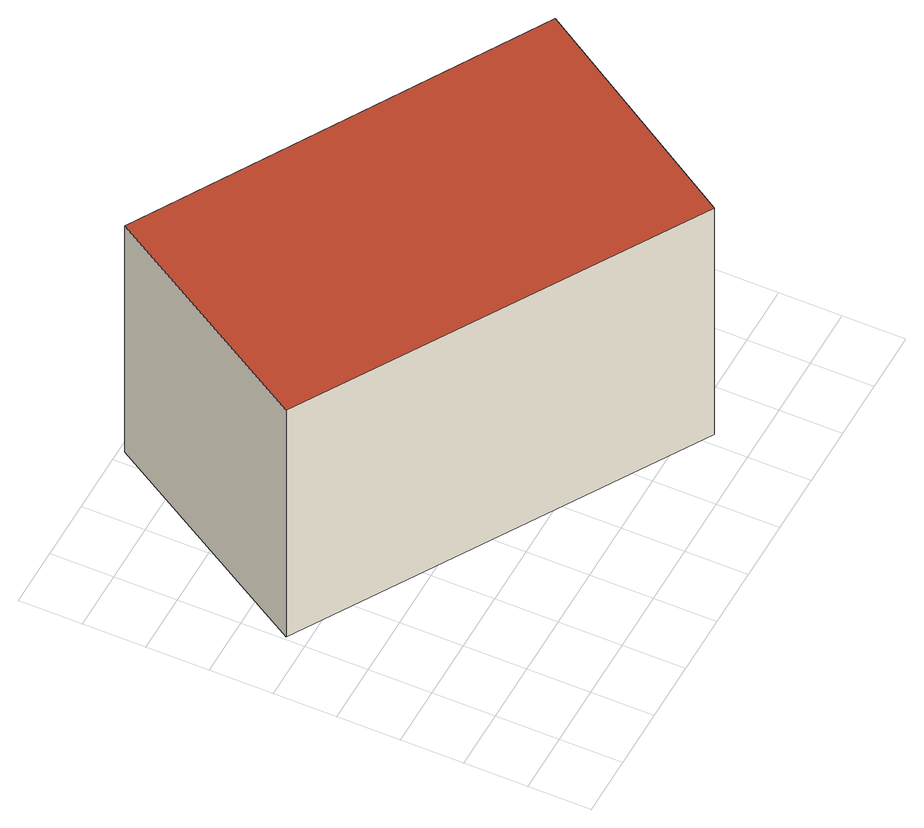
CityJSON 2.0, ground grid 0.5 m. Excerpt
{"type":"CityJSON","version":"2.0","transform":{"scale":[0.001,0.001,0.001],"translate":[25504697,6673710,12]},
"CityObjects":{
"building1":{"type":"Building","attributes":{"BREC_BuildingHeightNN":14.91,"BREC_RoofNames":"flat","CODE":"210","GroundLevel":12.54,"HighestRoof":14.91,"Integrate_LoD[1]":{"area_diff":0,"area_diff_filter":10,"integrating_person":"vcdb_user","integration_date":"2016-10-28","matching_mode":1,"overlap_DB_to_file":100,"overlap_file_to_DB":100,"overlap_filter":89},"LowestRoof":14.91,"REPAIRED":"no","measuredHeight":2.37,"roofType":"1000"},"address":[{"Country":"Finland","Locality":"Helsinki"},{"Country":"Finland","Locality":"Helsinki"}],"geometry":[{"type":"Solid","lod":"2","boundaries":[[[[0,1,2,3,4]],[[5,6,7,8,9]],[[9,8,1,0]],[[8,7,2,1]],[[7,6,3,2]],[[6,5,4,3]],[[5,9,0,4]]]],"semantics":{"surfaces":[{"type":"GroundSurface","Area":7.61,"ZMin":0,"ZMinASL":12.54},{"type":"RoofSurface","Area":7.61,"RoofOrientation":-1,"RoofPitch":90,"ZMax":2.37,"ZMaxASL":14.91,"ZMin":2.37,"ZMinASL":14.91},{"type":"WallSurface","Area":4.96,"ZMax":2.37,"ZMaxASL":14.91,"ZMin":0,"ZMinASL":12.54},{"type":"WallSurface","Area":8.57,"ZMax":2.37,"ZMaxASL":14.91,"ZMin":0,"ZMinASL":12.54},{"type":"WallSurface","Area":5.04,"ZMax":2.37,"ZMaxASL":14.91,"ZMin":0,"ZMinASL":12.54},{"type":"WallSurface","Area":8.47,"ZMax":2.37,"ZMaxASL":14.91,"ZMin":0,"ZMinASL":12.54}],"values":[[0,1,2,3,4,5,5]]}}]}
},
"vertices":[
[29,2159,540],[1104,3959,540],[4220,2115,540],[3095,308,540],[3094,307,540],[3094,307,2906],[3095,308,2906],[4220,2115,2906],[1104,3959,2906],[29,2159,2906]
]}
